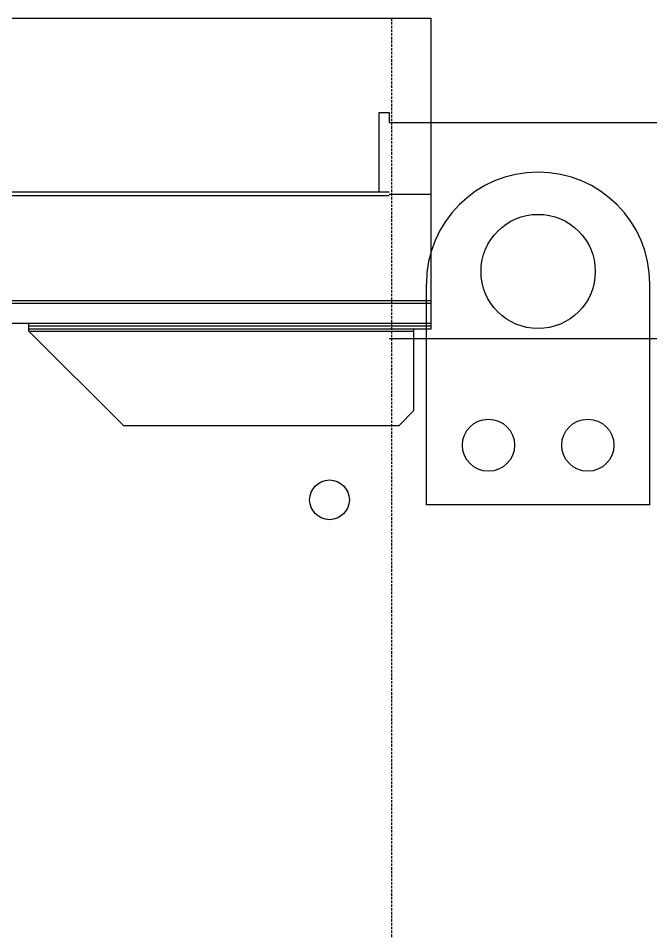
# Model space of a CAD drawing. Extents: x 0 to 323, y 0 to 931.
# Drawn here: x 87.8 to 215.2, y 747.4 to 931.4 of the extents above; entities that cross this region are included whole.
import ezdxf

# ---------------------------------------------------------------- set-up
doc = ezdxf.new("R2010")
doc.units = 0
doc.linetypes.add('DASHED', pattern=[0.75, 0.5, -0.25])
doc.layers.add('-15N-THT. THIẾT BỊ ĐÓNG MỞ', color=40, linetype='CONTINUOUS')

# ---------------------------------------------------------------- blocks, each defined once
blk = doc.blocks.new('06 - N - SC VSD CHIẾU HÔNG ATV630D55~D90N4')
at = {"layer": '-15N-THT. THIẾT BỊ ĐÓNG MỞ'}
for p, q in [((-323, 465.7), (-152, 465.7)), ((-152, 465.7), (-152, 465.7)), ((-152, 403.1), (-152, 465.7)), ((-152, 464.2), (-152, 464.2)), ((-162.5, 446.7), (-160.5, 446.7)), ((-162.5, 430.7), (-162.5, 446.7)), ((-162.5, 446.7), (-162.5, 446.7)), ((-160.5, 446.7), (-160.5, 444.7)), ((-160.5, 446.7), (-160.5, 446.7)), ((-160.5, 444.7), (-23, 444.7)), ((-160.5, 444.7), (-160.5, 444.7)), ((-160.5, 430.7), (-307.35, 430.7)), ((-162.5, 430.7), (-162.5, 430.7)), ((-160.5, 430.7), (-160.5, 430.7)), ((-307.35, 429.99), (-160.5, 429.99)), ((-152, 430.18), (-160.5, 430.18)), ((-130.5, 426.2), (-130.5, 426.2)), ((-153, 412.2), (-153, 412.2)), ((-153, 367.7), (-153, 412.2)), ((-108, 367.7), (-108, 412.2)), ((-108, 412.2), (-108, 412.2)), ((-323, 408.87), (-152, 408.87)), ((-323, 408.3), (-152, 408.3)), ((-152, 404.25), (-323, 404.25)), ((-233, 402.7), (-233, 404.25)), ((-233, 404.25), (-233, 404.25)), ((-152, 403.68), (-233, 403.68)), ((-152, 403.1), (-233, 403.1)), ((-233, 403.1), (-233, 403.1)), ((-155.5, 386.7), (-155.5, 403.1)), ((-155.5, 403.1), (-155.5, 403.1)), ((-152, 403.1), (-152, 403.1)), ((-130.5, 403.2), (-130.5, 403.2)), ((-233, 402.7), (-214, 383.7)), ((-233, 402.7), (-233, 402.7)), ((-233, 402.7), (-155.5, 402.7)), ((-160.5, 401.2), (-160.5, 401.2)), ((-160.5, 401.2), (-4, 401.2)), ((-158.5, 383.7), (-155.5, 386.7)), ((-155.5, 386.7), (-155.5, 386.7)), ((-214, 383.7), (-158.5, 383.7)), ((-214, 383.7), (-214, 383.7)), ((-158.5, 383.7), (-158.5, 383.7)), ((-145.75, 379.7), (-145.75, 379.7)), ((-135.25, 379.7), (-135.25, 379.7)), ((-125.75, 379.7), (-125.75, 379.7)), ((-115.25, 379.7), (-115.25, 379.7)), ((-176.5, 368.7), (-176.5, 368.7)), ((-168.5, 368.7), (-168.5, 368.7)), ((-153, 369.7), (-153, 369.7)), ((-108, 369.7), (-108, 369.7)), ((-108, 367.7), (-153, 367.7)), ((-153, 367.7), (-153, 367.7)), ((-108, 367.7), (-108, 367.7))]:
    blk.add_line(p, q, dxfattribs=at)
at = {"layer": '-15N-THT. THIẾT BỊ ĐÓNG MỞ', "color": 6, "linetype": 'DASHED'}
blk.add_line((-160, 465.7), (-160, -465.7), dxfattribs=at)
at = {"layer": '-15N-THT. THIẾT BỊ ĐÓNG MỞ'}
for centre, radius in [((-130.5, 414.7), 11.5), ((-140.5, 379.7), 5.25), ((-120.5, 379.7), 5.25), ((-172.5, 368.7), 4)]:
    blk.add_circle(centre, radius, dxfattribs=at)
blk.add_arc((-130.5, 412.2), 22.5, 0, 180, dxfattribs=at)

msp = doc.modelspace()

# ---------------------------------------------------------------- block references
msp.add_blockref('06 - N - SC VSD CHIẾU HÔNG ATV630D55~D90N4', (323, 465.7))

doc.saveas('drawing.dxf')
